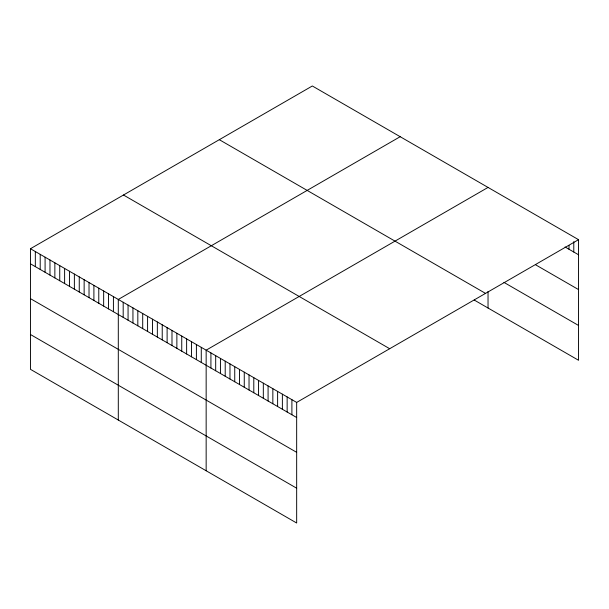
<?xml version="1.0" encoding="UTF-8"?>
<svg xmlns="http://www.w3.org/2000/svg" width="609" height="609" viewBox="0 0 609 609"><rect width="100%" height="100%" fill="white"/><g stroke="black" fill="none" stroke-linecap="round" stroke-linejoin="round"><path stroke-width="0.91" d="M30.45 248.723L296.667 402.42L296.667 523.017L30.45 369.32L30.45 248.723L312.333 85.983L578.55 239.68L578.55 360.277L474.205 300.031M400.182 136.698L118.298 299.445L118.298 420.043M488.037 187.42L206.154 350.167L206.154 470.765M296.667 402.42L578.55 239.68M565.053 246.98L578.55 254.775M535.676 264.839L578.55 289.587M503.917 282.37L578.55 325.465M219.309 139.689L485.525 293.386M123.475 195.017L389.691 348.721M30.45 263.819L296.667 417.515M30.45 298.631L296.667 452.335M30.45 334.501L296.667 488.205M573.785 241.644L573.785 252.027M569.019 245.503L569.019 249.271M488.037 291.437L488.037 308.017M291.901 399.671L291.901 414.767M287.143 396.923L287.143 412.019M282.378 394.175L282.378 409.271M277.613 391.42L277.613 406.515M272.847 388.671L272.847 403.767M268.082 385.923L268.082 401.019M263.324 383.168L263.324 398.263M258.559 380.419L258.559 395.515M253.793 377.671L253.793 392.767M249.028 374.916L249.028 390.011M244.262 372.168L244.262 387.263M239.504 369.419L239.504 384.515M234.739 366.671L234.739 381.767M229.974 363.916L229.974 379.011M225.208 361.167L225.208 376.263M220.443 358.419L220.443 373.515M215.685 355.664L215.685 370.759M210.92 352.916L210.92 368.011M201.274 347.351L201.274 362.446M196.395 344.527L196.395 359.622M191.515 341.71L191.515 356.805M186.628 338.893L186.628 353.989M181.748 336.077L181.748 351.172M176.869 333.26L176.869 348.356M171.989 330.443L171.989 345.539M167.11 327.619L167.11 342.715M162.23 324.803L162.23 339.898M157.35 321.986L157.35 337.082M152.463 319.169L152.463 334.265M147.584 316.353L147.584 331.448M142.704 313.536L142.704 328.632M137.824 310.719L137.824 325.807M132.945 307.895L132.945 322.991M128.065 305.079L128.065 320.174M123.185 302.262L123.185 317.358M113.419 296.629L113.419 311.724M108.539 293.812L108.539 308.908M103.659 290.988L103.659 306.083M98.78 288.171L98.78 303.267M93.9 285.355L93.9 300.45M89.021 282.538L89.021 297.634M84.141 279.721L84.141 294.817M79.254 276.905L79.254 292M74.374 274.08L74.374 289.176M69.495 271.264L69.495 286.359M64.615 268.447L64.615 283.543M59.735 265.631L59.735 280.726M54.856 262.814L54.856 277.91M49.976 259.997L49.976 275.093M45.089 257.181L45.089 272.269M40.209 254.356L40.209 269.452M35.33 251.54L35.33 266.635"/></g></svg>
